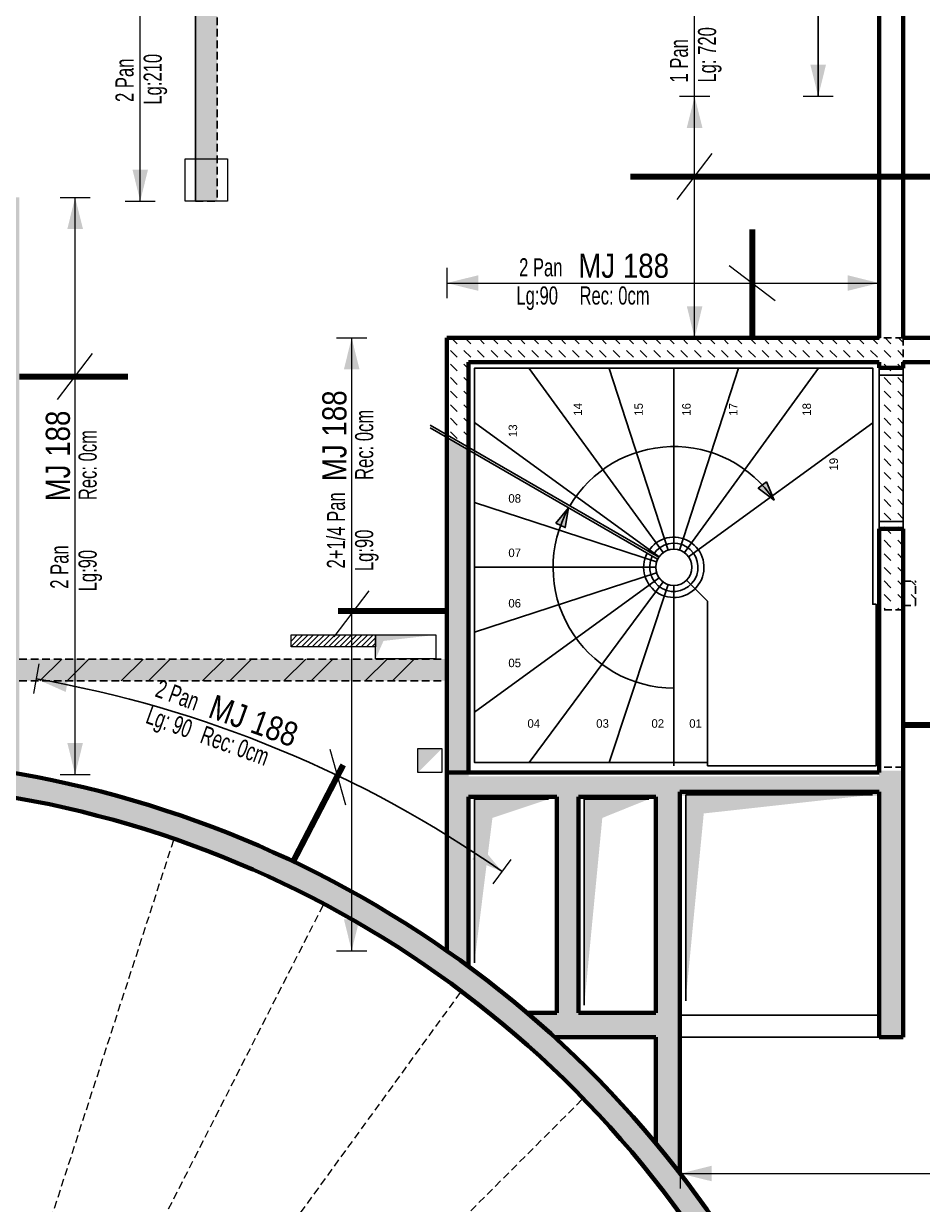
# Model space of a CAD drawing. Header units: millimetres. Extents: x 18070 to 23320, y -49066 to -44866.
# Drawn here: x 19576 to 20320, y -46468 to -45490 of the extents above; entities that cross this region are included whole.
import ezdxf

# ---------------------------------------------------------------- set-up
doc = ezdxf.new("R2010")
doc.units = ezdxf.units.MM
for name, pattern in [('CACHE', [9.524999999999999, 6.35, -3.175]), ('CACHEX2', [19.049999999999997, 12.7, -6.35]), ('TIRETPTX2', [50.8, 25.4, -12.7, 0, -12.7])]:
    doc.linetypes.add(name, pattern=pattern)
for name, color, linetype in [('01_ARMA_INF', 50, 'Continuous'), ('01_linteaux', 2, 'Continuous'), ('01_murs_sup', 2, 'CACHEX2'), ('01_poch_murs', 253, 'Continuous'), ('01_texte', 230, 'Continuous')]:
    doc.layers.add(name, color=color, linetype=linetype)
for name, color, linetype, lineweight in [('01_murs_coup', 5, 'Continuous', 60), ('01_résv', 32, 'Continuous', 9), ('B Général', 7, 'Continuous', 5)]:
    doc.layers.add(name, color=color, linetype=linetype, lineweight=lineweight)
doc.styles.add('Eurostile', font='')
doc.styles.add('PATIO', font='ARIALN.TTF')
doc.styles.get('Eurostile').set_extended_font_data('Eurostile')
pattern_1 = [(135, (18924.73491494243, -36482.91934274104), (-11.22532015133644, 8.881784197001252e-16), [7.9375, -7.9375])]

msp = doc.modelspace()

# ---------------------------------------------------------------- hatches: boundary and pattern name
at = {"layer": '01_linteaux', "ltscale": 0.5}
h = msp.add_hatch(dxfattribs=at)
h.set_pattern_fill('DASH', color=256, scale=2.5, angle=135)
h.set_pattern_definition(pattern_1)
h.paths.add_polyline_path([(20485.5342813423, -45155.18701658654), (20093.45539899807, -45155.18701658654), (20028.39875251011, -45155.18701658654), (19909.01465041907, -45155.18643605751), (19909.01465041907, -45171.18643605751), (20028.39875251011, -45171.18701658654), (20093.45539899807, -45171.18701658654), (20469.5342813423, -45171.18701658654), (20469.5342813423, -45214.78487494629), (20485.5342813423, -45214.78487494629)])
edge = h.paths.add_edge_path()
edge.add_line((19909.01465041907, -45171.19132989904), (19909.01465041907, -45155.18154221596))
edge.add_arc((19952.25211108842, -46399.15639228192), 1244.726036363729, 91.99065690945935, 105.4374049301707)
edge.add_line((19620.92413838426, -45199.33778928166), (19625.80318137161, -45214.58948040025))
edge.add_arc((19952.25211108841, -46399.15639228194), 1228.726036363746, 100.96876842156871, 105.4074106085811, ccw=False)
edge.add_line((19718.45763075048, -45192.87789483549), (19718.45763075048, -45636.84893936849))
edge.add_line((19718.45763075048, -45636.84893936849), (19736.45763075048, -45636.84893936849))
edge.add_line((19736.45763075048, -45636.84893936849), (19736.45763075048, -45189.52817886517))
edge.add_arc((19952.25211108843, -46399.15639228193), 1228.726036363744, 92.01658912154511, 100.11500619332628, ccw=False)
edge = h.paths.add_edge_path()
edge.add_line((19531.18038225383, -45244.83136369839), (19525.67625191324, -45229.80788051534))
edge.add_arc((19952.25211108848, -46399.15639228192), 1244.726036363746, 110.0418623549682, 114.5318347731398)
edge.add_line((19435.44338836335, -45266.79088162865), (19435.44338836335, -45284.40242097103))
edge.add_arc((19952.25211108843, -46399.15639228193), 1228.726036363745, 110.0408287200942, 114.8728105389151, ccw=False)
edge = h.paths.add_edge_path()
edge.add_line((19435.44338836335, -45284.40242097103), (19435.44338836335, -45266.79088162865))
edge.add_arc((19952.25211108843, -46399.15639228193), 1244.726036363738, 114.5318347731374, 132.2435410596627)
edge.add_line((19115.44351090012, -45477.69327731059), (19115.44351090012, -45651.84778751363))
edge.add_line((19115.44351090012, -45651.84778751363), (19435.44338836335, -45651.84778751363))
edge.add_line((19435.44338836335, -45651.84778751363), (19435.44338836335, -45633.84778751363))
edge.add_line((19435.44338836335, -45633.84778751363), (19131.44351090012, -45633.84778751363))
edge.add_line((19131.44351090012, -45633.84778751363), (19131.44351090012, -45484.80366259001))
edge.add_arc((19952.25211108843, -46399.15639228193), 1228.726036363742, 114.87281053891479, 131.9141195546824, ccw=False)
edge = h.paths.add_edge_path()
edge.add_line((19572.49192625213, -45633.84778751363), (19435.44338836335, -45633.84778751363))
edge.add_line((19435.44338836335, -45633.84778751363), (19435.44338836335, -45651.84778751363))
edge.add_line((19435.44338836335, -45651.84778751363), (19554.49192641156, -45651.84778751363))
edge.add_line((19554.49192641156, -45651.84778751363), (19554.49192641156, -46108.2813889004))
edge.add_arc((19418.95982683923, -46983.34305218502), 885.4952651284777, 80.01527817756141, 81.19581832157007, ccw=False)
edge.add_line((19572.49192641156, -46111.25947880122), (19572.49192641156, -46034.12502907624))
edge.add_line((19572.49192641156, -46034.12502907624), (19926.45763071052, -46034.12502907624))
edge.add_line((19926.45763071052, -46034.12502907624), (19926.45763071052, -46257.70688740903))
edge.add_arc((19418.95982683929, -46983.34305218502), 885.4952651284707, 55.03170159053012, 88.93337311105837)
edge.add_line((19435.44338836335, -46098.00122172381), (19435.44338836335, -46118.00476795205))
edge.add_arc((19418.9598268393, -46983.34305218502), 865.4952651284641, -2.2737367544323206e-13, 88.90872238282162, ccw=False)
edge.add_line((20284.45509196776, -46983.34305218502), (20284.45509196776, -46984.53463585521))
edge.add_line((20284.45509196776, -46984.53463585522), (20304.45429022871, -46984.53463585522))
edge.add_arc((19418.95982683931, -46983.34305218502), 885.495265128459, 359.9228988132044, 397.7134231330929)
edge.add_line((20119.4576372413, -46441.67462760507), (20119.45764074513, -46129.17377057226))
edge.add_line((20119.45764074513, -46129.17377057226), (20284.45763425432, -46129.17377057226))
edge.add_line((20284.45763425432, -46129.17377057226), (20284.45763075049, -46329.17377046958))
edge.add_line((20284.45763075049, -46329.17377046958), (20304.45763075049, -46329.17377046958))
edge.add_line((20304.45763075049, -46329.17377046958), (20304.45763075049, -46108.57192010213))
edge.add_line((20304.45763075049, -46108.57192010213), (20284.45763075049, -46108.57192010213))
edge.add_line((20284.45763075049, -46108.57192010213), (20284.45763075049, -46113.17377057226))
edge.add_line((20284.45763075049, -46113.17377057225), (19944.45763071052, -46113.17377057225))
edge.add_line((19944.45763071052, -46113.17377057225), (19944.45763071053, -45843.17893171888))
edge.add_line((19944.45763071053, -45843.17893171888), (19926.45763071053, -45832.78662687347))
edge.add_line((19926.45763071053, -45832.78662687347), (19926.45763071053, -46016.12502892467))
edge.add_line((19926.45763071053, -46016.12502892467), (19572.49192625213, -46016.12502892467))
edge.add_line((19572.49192625213, -46016.12502892467), (19572.49192625213, -45633.84778751362))
edge = h.paths.add_edge_path(flags=16)
edge.add_line((19944.45763420096, -46130.17377057226), (20017.20763391185, -46130.17377057226))
edge.add_line((20017.20763391185, -46130.17377057226), (20017.20763042141, -46309.17375906421))
edge.add_line((20017.20763042141, -46309.17375906422), (19993.06576547599, -46309.17375906422))
edge.add_arc((19418.9598268393, -46983.34305218508), 885.4952651285021, 49.58310368497842, 53.59773383139115)
edge.add_line((19944.45763071052, -46270.63418968124), (19944.45763420096, -46130.17377057227))
h.paths.add_polyline_path([(19949.99291063444, -46138.17377053527), (20002.95763423821, -46138.17377053527), (19961.68767734763, -46154.78484947961), (19949.99290771417, -46265.97660699657)], flags=0)
h.paths.add_polyline_path([(20035.20763038148, -46130.17377057226), (20099.45763720137, -46130.17377057226), (20099.4576372413, -46309.17375906422), (20035.20763074089, -46309.17375906422), (20035.20763042141, -46309.17375906422)], flags=16)
h.paths.add_polyline_path([(20040.20763050128, -46138.17377053527), (20093.17235410505, -46138.17377053527), (20051.90239721446, -46154.78484947961), (20040.20762769096, -46297.94005136532)], flags=0)
edge = h.paths.add_edge_path(flags=16)
edge.add_line((20015.75493447906, -46329.17375906422), (20099.4576372413, -46329.17375906422))
edge.add_line((20099.4576372413, -46329.17375906422), (20099.4576372413, -46416.75272875635))
edge.add_arc((19418.95982683933, -46983.34305218498), 885.4952651284129, 39.78115545620441, 47.62597131947567)
at = {"layer": '01_linteaux', "linetype": 'Continuous', "ltscale": 0.5}
for points in [[(20191.13305229869, -45869.41368457601), (20197.55472205422, -45884.54219046212), (20184.42913996816, -45874.65135492121)], [(20016.79520022282, -45903.63225002789), (20027.35942060709, -45891.04230243199), (20024.50551118109, -45907.22762707449)]]:
    msp.add_hatch(color=256, dxfattribs=at).paths.add_polyline_path(points)
at = {"layer": '01_murs_sup', "ltscale": 0.5}
h = msp.add_hatch(dxfattribs=at)
h.set_pattern_fill('DASH', color=256, scale=2.5, angle=135)
h.set_pattern_definition(pattern_1)
h.paths.add_polyline_path([(20304.45763075049, -45750.17377696544), (19926.45763071053, -45750.17377696544), (19926.45763071053, -45830.47722579671), (19944.45763071053, -45840.86953064213), (19944.45763071053, -45770.17377696527), (20284.45763075049, -45770.17377696527), (20284.45763075049, -45975.37192003469), (20304.45763075049, -45975.37192003469), (20304.45763075049, -45971.67416964), (20314.53428134231, -45971.67416964), (20314.53428134231, -45951.67416964), (20304.45763075049, -45951.67416964)])
at = {"layer": '01_poch_murs', "ltscale": 0.5}
h = msp.add_hatch(dxfattribs=at)
h.set_pattern_fill('ANSI32', color=256, scale=5)
h.set_pattern_definition([(45, (1435.878670293263, -25191.07504808572), (-33.67596045400933, 33.67596045400933), []), (45, (1458.329320293262, -25191.07504808572), (-33.67596045400933, 33.67596045400933), [])])
h.paths.add_polyline_path([(19926.45763060257, -46016.12502892467), (19746.39257999668, -46016.12502892467), (19746.39257999668, -46034.12502907624), (19926.45763060257, -46034.12502907624)])
h.paths.add_polyline_path([(19746.39257999668, -46016.12502892467), (19572.49192641156, -46016.12502892467), (19572.49192641156, -46034.12502907624), (19746.39257999668, -46034.12502907624)])
at = {"layer": '01_résv', "ltscale": 0.5}
h = msp.add_hatch(dxfattribs=at)
h.set_pattern_fill('ANSI31', color=256)
h.set_pattern_definition([(45, (1435.778670293264, -25191.07504808572), (-2.245064030267288, 2.245064030267288), [])])
h.paths.add_polyline_path([(19867.49098416705, -45996.13197371217), (19797.49729583293, -45996.08817961932), (19797.49101157087, -46006.13196979734), (19867.48950554688, -46006.13196979734), (19867.49098416705, -46004.79459335533)])

# ---------------------------------------------------------------- linework, layer by layer
at = {"layer": '01_ARMA_INF', "linetype": 'CACHE', "lineweight": 0, "ltscale": 4, "const_width": 5, "flags": 128}
for points in [[(20078.41360975812, -45616.63000907361), (20798.41360975812, -45616.63000907362)], [(20179.41182841287, -45660.17377674399), (20179.41182841287, -45750.17377674399)], [(19572.49192641156, -45782.22790783513), (19662.49192641156, -45782.22790783513)], [(19836.45763071053, -45976.23330251058), (19926.45763071053, -45976.23330251058)], [(20304.45763075049, -46070.74443854274), (20394.45763075049, -46070.74443854274)], [(19840.69670614001, -46103.77656780464), (19799.30331985341, -46183.69269616262)]]:
    msp.add_lwpolyline(points, dxfattribs=at)
at = {"layer": '01_linteaux', "ltscale": 0.5}
for p, q in [((19718.45763075048, -45192.87789483549), (19718.45763075048, -45636.84893936849)), ((20284.45763429489, -45775.067310506), (20284.45763429489, -45908.17431057343)), ((20304.45763075049, -45775.42171050601), (20304.41214210604, -45908.17431057343)), ((20304.45763429489, -45781.067310506), (20284.45763429489, -45781.067310506)), ((20304.45763075048, -45902.17431057343), (20284.45763075048, -45902.17431057343)), ((20119.45763716143, -46311.17377057226), (20284.45763429489, -46311.17377057226)), ((20119.45763716143, -46329.17377057226), (20284.45763429489, -46329.17377057226))]:
    msp.add_line(p, q, dxfattribs=at)
at = {"layer": '01_linteaux', "linetype": 'Continuous', "ltscale": 0.5}
for p, q in [((20105.64085196609, -45928.03852204965), (19994.75824813982, -45775.42171084956)), ((20109.82237583515, -45925.90792922075), (20060.92643947227, -45775.42171084956)), ((20114.45763075049, -45925.17377696527), (20114.45763075049, -45775.42171084956)), ((20119.09288472737, -45925.90792891583), (20168.06936977148, -45775.17377343742)), ((20123.2744087363, -45928.03852146945), (20234.33713701387, -45775.17376907675)), ((19912.59998113613, -45822.4765080846), (20101.96724969347, -45931.80775156192)), ((19912.59998113613, -45824.78590916135), (20100.96724969347, -45933.53980236949)), ((20102.32237583485, -45931.35699818091), (19949.45763075049, -45820.29425984428)), ((20126.59288508593, -45931.35699738233), (20279.20968898952, -45820.4743835133)), ((20100.19178300597, -45935.53852204994), (19949.45763075049, -45886.56202708468)), ((20099.45763075049, -45940.17377696527), (19949.45763075049, -45940.17377696527)), ((20100.19178300597, -45944.80903188061), (19949.45763075049, -45993.78552684587)), ((20102.32237583487, -45948.99055574967), (19949.45763075049, -46060.05329408702)), ((20105.64085196613, -45952.30903188091), (19994.75824814057, -46101.92584308097)), ((20109.82237583486, -45954.4396247097), (20060.92643947425, -46101.92584308097)), ((20114.45763075049, -45955.17377696527), (20114.45763075049, -46104.67377696527)), ((20125.06188775739, -45950.78037868306), (20142.45528603959, -45968.17377696527)), ((20142.45763074412, -45968.17377695897), (20142.45763074412, -46101.92584308097))]:
    msp.add_line(p, q, dxfattribs=at)
at = {"layer": '01_linteaux', "linetype": 'Continuous', "ltscale": 0.5, "flags": 128}
for points in [[(20142.45763074412, -46104.67377696527), (20142.45763074412, -46101.92584308097), (19949.45763075049, -46101.92584308097), (19949.45763075049, -45775.17377696527), (20279.20969686619, -45775.17377696527), (20279.20969686619, -45970.82666952726), (20281.95763075049, -45970.82666952726), (20281.95763075049, -46104.67377696527)], [(20191.13305229869, -45869.41368457601), (20197.55472205422, -45884.54219046212), (20184.42913996816, -45874.65135492121)], [(20016.79520022282, -45903.63225002789), (20027.35942060709, -45891.04230243199), (20024.50551118109, -45907.22762707449)]]:
    msp.add_lwpolyline(points, close=True, dxfattribs=at)
msp.add_lwpolyline([(20092.32432309748, -45928.5498063727, 49.9799919936214), (20093.32432309744, -45926.81775556511), (20097.65878685821, -45929.32025938419, -39.97498435545881), (20096.65878685826, -45931.05231019178)], format="xyb", close=True, dxfattribs=at)
at = {"layer": '01_linteaux', "linetype": 'Continuous', "ltscale": 0.5}
msp.add_circle((20114.45763075049, -45940.17377696527), 15, dxfattribs=at)
at = {"layer": '01_linteaux', "linetype": 'TIRETPTX2', "ltscale": 0.5}
for centre, radius, start, end in [((19952.25211108842, -46399.15639228193), 1213.726036363743, 91.99092271833618, 160.6105502052512), ((19952.25211108842, -46399.15639228192), 1182.726036363732, 92.03456489649943, 134.5172216684885)]:
    msp.add_arc(centre, radius, start, end, dxfattribs=at)
at = {"layer": '01_linteaux', "linetype": 'Continuous', "ltscale": 0.5}
for radius, start, end in [(99.99999999999719, 33.80139620204318, 149.4270326552283), (99.99999999999703, 150.5729673451084, 270)]:
    msp.add_arc((20114.45763075049, -45940.17377696527), radius, start, end, dxfattribs=at)
at = {"layer": '01_murs_coup', "linetype": 'Continuous', "lineweight": 5, "ltscale": 0.5}
for p, q in [((20304.45763075048, -45750.17377674399), (20304.45763075048, -45319.20902672314)), ((20304.45763075048, -45750.17377674399), (20304.45763075048, -45319.20902672314)), ((20284.45763075048, -45750.17377674399), (20284.45763075048, -45339.20902672314)), ((20284.45763075048, -45750.17377674399), (20284.45763075048, -45339.20902672314)), ((19926.45763060257, -46257.70688733352), (19926.45763060257, -45750.17377674399)), ((19926.45763060257, -46257.70688733352), (19926.45763060257, -45750.17377674399)), ((19926.45763060257, -45750.17377674399), (20284.45763075048, -45750.17377674399)), ((19926.45763060257, -45750.17377674399), (20284.45763075048, -45750.17377674399)), ((20304.45763075048, -45750.17377674399), (20347.47474810217, -45750.17377674399)), ((20304.45763075048, -45750.17377674399), (20347.47474810217, -45750.17377674399)), ((19944.45763060257, -46110.17377057226), (19944.45763060257, -45770.17377674399)), ((19944.45763060257, -46110.17377057226), (19944.45763060257, -45770.17377674399)), ((19944.45763060257, -45770.17377674399), (20284.45763075048, -45770.17377674399)), ((19944.45763060257, -45770.17377674399), (20284.45763075048, -45770.17377674399)), ((20284.45763075048, -45775.421710506), (20284.45763075048, -45770.17377674399)), ((20284.45763075048, -45775.421710506), (20284.45763075048, -45770.17377674399)), ((20304.45763075048, -45775.421710506), (20304.45763075048, -45770.17377674399)), ((20304.45763075048, -45775.421710506), (20304.45763075048, -45770.17377674399)), ((20304.45763075048, -45770.17377674399), (20347.47474810217, -45770.17377674399)), ((20304.45763075048, -45770.17377674399), (20347.47474810217, -45770.17377674399)), ((20304.45763075048, -45775.421710506), (20284.45763075048, -45775.421710506)), ((20284.45763075048, -46110.17377057225), (20284.45763075048, -45908.17431057343)), ((20304.45763075048, -45908.17431057343), (20284.45763075048, -45908.17431057343)), ((20284.45763075048, -46110.17377057225), (20284.45763075048, -45908.17431057343)), ((20304.45763075048, -46329.17377027248), (20304.45763075048, -45908.17431057343)), ((20304.45763075048, -46329.17377027248), (20304.45763075048, -45908.17431057343)), ((19944.45763060257, -46110.17377057226), (20284.45763429489, -46110.17377057226)), ((19944.45763060257, -46110.17377057226), (20284.45763429489, -46110.17377057226)), ((19944.45763060257, -46130.17377057226), (20017.45763042141, -46130.17377057226)), ((19944.45763060257, -46270.63418960164), (19944.45763060257, -46130.17377057226)), ((20017.45763042141, -46130.17377057226), (20017.45763042141, -46309.17375906422)), ((20035.45763042141, -46130.17377057226), (20035.45763042141, -46309.17375906422)), ((20035.45763042141, -46130.17377057226), (20035.45763042141, -46309.17375906422)), ((20035.45763042141, -46130.17377057226), (20099.45763716143, -46130.17377057226)), ((20035.45763042141, -46130.17377057226), (20099.45763716143, -46130.17377057226)), ((20099.45763716143, -46130.17377057226), (20099.45763716143, -46309.17375906422)), ((20099.45763716143, -46130.17377057226), (20099.45763716143, -46309.17375906422)), ((20119.45763716143, -46126.17377057226), (20284.45763429489, -46126.17377057226)), ((20119.45763716143, -46130.17377057226), (20119.45763716143, -46441.67462750178)), ((20119.45763716143, -46130.17377057226), (20119.45763716143, -46441.67462750178)), ((20284.45763075048, -46329.17377027248), (20284.45763075048, -46126.17377057226)), ((20284.45763075048, -46329.17377027248), (20284.45763075048, -46126.17377057226)), ((19993.06576547599, -46309.17375906422), (20017.45763042141, -46309.17375906422)), ((19993.06576547599, -46309.17375906422), (20017.45763042141, -46309.17375906422)), ((20035.45763058115, -46309.17375906422), (20099.45763716143, -46309.17375906422)), ((20035.45763074089, -46309.17375906422), (20099.45763716143, -46309.17375906422)), ((20016.00493447906, -46329.17375906422), (20099.45763716143, -46329.17375906422)), ((20016.00493447906, -46329.17375906422), (20099.45763716143, -46329.17375906422)), ((20099.45763716143, -46329.17375906422), (20099.45763716143, -46416.75272866043)), ((20099.45763716143, -46329.17375906422), (20099.45763716143, -46416.75272866043)), ((20304.45763075048, -46329.17377027248), (20284.45763075048, -46329.17377027248))]:
    msp.add_line(p, q, dxfattribs=at)
at = {"layer": '01_murs_coup', "ltscale": 0.5}
for p, q in [((20304.4576342949, -45750.17377674399), (20304.4576342949, -45319.20902672314)), ((20284.45763429489, -45339.20902672314), (20284.45763429489, -45750.17377674399)), ((20284.45763429489, -45750.17377674399), (19926.45763414699, -45750.17377674399)), ((19926.45763414699, -45750.17377674399), (19926.45763414567, -46257.70688733261)), ((20347.47475164659, -45750.17377674399), (20304.4576342949, -45750.17377674399)), ((20284.45763429489, -45770.17377674399), (19944.45763414699, -45770.17377674399)), ((19944.45763414699, -45770.17377674399), (19944.45763414699, -46110.17377057226)), ((20284.45763429489, -45775.067310506), (20284.45763429489, -45770.17377674399)), ((20304.50437342533, -45775.17337652318), (20304.45763429489, -45770.17377674399)), ((20347.47475164659, -45770.17377674399), (20304.4576342949, -45770.17377674399)), ((20304.45763429489, -45775.067310506), (20284.45763429489, -45775.067310506)), ((20284.45763429489, -46110.17377057226), (20284.45763429489, -45908.17431057343)), ((20284.45763429489, -45908.17431057343), (20304.41214210604, -45908.17431057343)), ((20304.41214210604, -45908.17431057343), (20304.45763429489, -46329.17377027249)), ((19926.45763414604, -46110.17377057226), (20284.45763429489, -46110.17377057226)), ((19944.45763414699, -46270.63418960164), (19944.45763414699, -46130.17377057226)), ((19944.45763414699, -46130.17377057226), (20017.45763396583, -46130.17377057226)), ((20017.45763396583, -46130.17377057226), (20017.45763396583, -46309.17375906422)), ((20099.45764070586, -46130.17377057226), (20035.45763396583, -46130.17377057226)), ((20035.45763396583, -46130.17377057226), (20035.45763396583, -46309.17375906422)), ((20099.45764070586, -46309.17375906422), (20099.45764070586, -46130.17377057226)), ((20119.45764070455, -46126.17377057226), (20284.45763429489, -46126.17377057226)), ((20119.45764070455, -46441.67462750011), (20119.45764070455, -46126.17377057226)), ((20284.45763429489, -46329.17377027249), (20284.45763429489, -46126.17377057226)), ((19993.06576902046, -46309.17375906427), (20017.45763396583, -46309.17375906427)), ((20035.4576342853, -46309.17375906422), (20099.45764070586, -46309.17375906422)), ((20099.45764070586, -46329.17375906422), (20016.00493802348, -46329.17375906422)), ((20099.45764070586, -46416.75272866043), (20099.45764070586, -46329.17375906422)), ((20304.45763429489, -46329.17377027249), (20284.45763429489, -46329.17377027249))]:
    msp.add_line(p, q, dxfattribs=at)
at = {"layer": '01_murs_coup', "linetype": 'Continuous', "lineweight": 5, "ltscale": 0.5, "flags": 128}
msp.add_lwpolyline([(19709.95763075048, -45601.84893936849), (19744.95763075048, -45601.84893936849), (19744.95763075048, -45636.84893936849), (19709.95763075048, -45636.84893936849)], close=True, dxfattribs=at)
at = {"layer": '01_murs_coup', "ltscale": 0.5}
for centre, radius, start, end in [((19952.24285755075, -46399.31424760137), 1244.8834748601, 91.99024448948951, 160.605398252525), ((19418.83923090503, -46983.34305218502), 885.4952651284653, 32.5301571263323, 90), ((19418.83923090503, -46983.34305218504), 865.4952651284699, 31.96305782135872, 90)]:
    msp.add_arc(centre, radius, start, end, dxfattribs=at)
at = {"layer": '01_murs_coup', "linetype": 'Continuous', "lineweight": 5, "ltscale": 0.5}
for centre, radius, start, end in [((19418.95982683929, -46983.34305218502), 885.495265128472, 55.03170159924833, 90), ((19418.9598268393, -46983.34305218502), 865.4952651284673, 31.96305782135872, 90), ((19418.95982683929, -46983.34305218502), 865.4952651284699, 31.96305782135872, 89.23381750502224), ((19418.95982683944, -46983.34305218485), 885.4952651282422, 49.5831036848794, 53.59773384014329), ((19419.99684917208, -46980.65094077509), 882.9768717476221, 39.68996479082563, 47.54596440204531), ((19418.95982683969, -46983.34305218475), 885.4952651279791, 32.5301571263323, 37.7134231412809)]:
    msp.add_arc(centre, radius, start, end, dxfattribs=at)
at = {"layer": '01_murs_sup', "ltscale": 0.5}
for p, q in [((19736.45763075048, -45189.52817886518), (19736.45763075048, -45636.84893936849)), ((19718.45763075048, -45636.84893936849), (19736.45763075048, -45636.84893936849)), ((19718.45763075048, -45636.84893936849), (19736.45763075048, -45636.84893936849)), ((19926.45763071053, -45750.17377696527), (20304.45763075049, -45750.17377696527)), ((19926.45763071053, -45750.17377696527), (20304.45763075049, -45750.17377696527)), ((19926.45763075048, -45750.17377696544), (20304.45763075049, -45750.17377696544)), ((19926.45763075048, -45750.17377696544), (20304.45763075049, -45750.17377696544)), ((19926.45763071053, -46016.12502907624), (19926.45763071053, -45750.17377696527)), ((19926.45763071053, -46016.12502892467), (19926.45763071053, -45750.17377696527)), ((20304.45763075049, -45750.17377696544), (20304.45763075049, -45775.42171050601)), ((19944.45763071052, -46110.17377057225), (19944.45763071053, -45770.17377696527)), ((19944.45763071053, -45770.17377696527), (20284.45763075049, -45770.17377696527)), ((20284.45763075049, -45775.421710506), (20284.45763075049, -45770.17377696527)), ((20284.45763075049, -45975.37192003469), (20284.45763075049, -45908.17431057343)), ((20304.45763075049, -45908.17431057343), (20304.45763075049, -45951.67416964)), ((20304.45763075058, -45951.67416964), (20314.53428134231, -45951.67416964)), ((20304.45763075058, -45951.67416964), (20314.53428134231, -45951.67416964)), ((20314.53428134231, -45971.67416964), (20314.53428134231, -45951.67416964)), ((20304.45763075049, -45975.37192003469), (20284.45763075049, -45975.37192003469)), ((20304.45763075049, -45975.37192003469), (20304.45763075049, -45971.67416964)), ((20304.45763075058, -45971.67416964), (20314.53428134231, -45971.67416964)), ((20304.45763075058, -45971.67416964), (20314.53428134231, -45971.67416964)), ((19572.49192625213, -46016.12502892467), (19926.45763071053, -46016.12502892467)), ((19572.49192641156, -46034.12502907624), (19926.45763071052, -46034.12502907624)), ((19572.49192641156, -46034.12502907624), (19926.45763071052, -46034.12502907624)), ((19926.45763071052, -46257.70688740903), (19926.45763071052, -46034.12502907624)), ((19944.45763071052, -46110.17377057225), (20284.4576342949, -46110.17377057225)), ((20284.45763075049, -46110.17377057226), (20284.45763075049, -46105.57192010213)), ((20304.45763075049, -46105.57192010213), (20284.45763075049, -46105.57192010213)), ((20284.45763075049, -46110.17377057226), (20284.45763075049, -46105.57192010213)), ((20304.45763075049, -46329.17377046958), (20304.45763075049, -46105.57192010213)), ((20304.45763075049, -46329.17377046958), (20304.45763075049, -46105.57192010213)), ((19944.45763071052, -46270.63418968124), (19944.45763071052, -46130.17377057225)), ((19944.45763071052, -46130.17377057225), (20017.45763042141, -46130.17377057225)), ((20017.45763042141, -46130.17377057225), (20017.45763042141, -46309.17375906422)), ((20035.45763042141, -46130.17377057225), (20035.45763042141, -46309.17375906422)), ((20035.45763042141, -46130.17377057225), (20099.4576372413, -46130.17377057225)), ((20099.4576372413, -46130.17377057225), (20099.4576372413, -46309.17375906422)), ((20099.4576372413, -46130.17377057225), (20099.4576372413, -46309.17375906422)), ((20119.4576372413, -46126.17377057226), (20284.4576342949, -46126.17377057226)), ((20119.4576372413, -46130.17377057225), (20119.4576372413, -46441.67462760507)), ((20119.4576372413, -46130.17377057225), (20119.4576372413, -46441.67462760507)), ((20284.45763075049, -46329.17377046958), (20284.45763075049, -46130.17377057225)), ((20284.45763075049, -46329.17377046958), (20284.45763075049, -46130.17377057225)), ((19993.06576547599, -46309.17375906422), (20017.45763042141, -46309.17375906422)), ((19993.06576547599, -46309.17375906422), (20017.45763042141, -46309.17375906422)), ((20035.45763058115, -46309.17375906422), (20099.4576372413, -46309.17375906422)), ((20035.45763074089, -46309.17375906422), (20099.4576372413, -46309.17375906422)), ((20016.00493447906, -46329.17375906422), (20099.4576372413, -46329.17375906422)), ((20016.00493447906, -46329.17375906422), (20099.4576372413, -46329.17375906422)), ((20099.4576372413, -46329.17375906422), (20099.4576372413, -46416.75272875634)), ((20099.4576372413, -46329.17375906422), (20099.4576372413, -46416.75272875634)), ((20304.45763075049, -46329.17377046958), (20284.45763075049, -46329.17377046958))]:
    msp.add_line(p, q, dxfattribs=at)
for centre, radius, start, end in [((19418.9598268393, -46983.34305218502), 885.4952651284706, 55.0317015905487, 90), ((19418.9598268393, -46983.34305218502), 865.4952651284675, 0, 90), ((19418.95982683927, -46983.34305218507), 885.4952651285205, 49.5831036848794, 53.59773383132715), ((19419.99684917124, -46980.65094077786), 882.9768717502484, 39.68996478314617, 47.5459644021188), ((19418.95982683929, -46983.34305218502), 885.4952651284699, 0, 37.71342313282814)]:
    msp.add_arc(centre, radius, start, end, dxfattribs=at)
at = {"layer": '01_poch_murs', "ltscale": 0.5}
for p, q in [((19949.27934831101, -46267.81168483123), (19949.28074511449, -46132.21356742422)), ((19949.28074511449, -46132.21356742422), (20010.75698146654, -46132.21482287666)), ((20040.28534860897, -46302.8233632561), (20040.28674541245, -46132.21356742422)), ((20040.28674541245, -46132.21356742422), (20093.64557149822, -46132.21482287666)), ((20124.27935486857, -46299.1373376796), (20124.28075167206, -46128.52754184771)), ((20124.28075167206, -46128.52754184771), (20279.01941152193, -46128.52879730015))]:
    msp.add_line(p, q, dxfattribs=at)
at = {"layer": '01_poch_murs', "linetype": 'CACHEX2', "lineweight": 5, "ltscale": 0.5}
for p, q in [((19700.1620928968, -46166.06137069078), (19533.31356975759, -46681.10184934597)), ((19823.99888308447, -46219.95156079772), (19579.60413647636, -46700.29704004254)), ((19937.63032290249, -46292.21451054312), (19622.3169757267, -46726.47410286489)), ((20038.42739470242, -46380.97221679914), (19660.41298182039, -46758.98862952416))]:
    msp.add_line(p, q, dxfattribs=at)
at = {"layer": '01_poch_murs', "ltscale": 0.5}
for points in [[(19949.27934831101, -46267.81168483123), (19949.28074511449, -46132.21356742422), (19964.24644141548, -46147.6988543444)], [(19949.28074511449, -46132.21356742422), (20010.75698146654, -46132.21482287666), (19964.24644141548, -46147.6988543444)], [(20040.28534860897, -46302.8233632561), (20040.28674541245, -46132.21356742422), (20055.25244171344, -46147.6988543444)], [(20040.28674541245, -46132.21356742422), (20093.64557149822, -46132.21482287666), (20055.25244171344, -46147.6988543444)], [(20124.27935486857, -46299.1373376796), (20124.28075167206, -46128.52754184771), (20139.24644797304, -46144.0128287679)], [(20124.28075167206, -46128.52754184771), (20279.01941152193, -46128.52879730015), (20139.24644797304, -46144.0128287679)]]:
    msp.add_solid(points, dxfattribs=at)
at = {"layer": '01_résv', "ltscale": 0.5}
for p, q in [((19797.49101157087, -45996.08817568734), (19867.49098416705, -45996.13197371217)), ((19797.49101157087, -46006.13196979734), (19797.49729583293, -45996.08817961932)), ((19867.47849784949, -46016.08816785768), (19867.5005616772, -45996.13196532277)), ((19867.49098416705, -45996.13197371229), (19917.49101157087, -45996.08817568734)), ((19867.49098416705, -45996.13197371217), (19867.49098416705, -46006.13196979734)), ((19917.49101157087, -45996.08817568734), (19917.49101157087, -46016.08817568734)), ((19867.49098416705, -46006.13196979734), (19797.49101157087, -46006.13196979734)), ((19917.49101157087, -46016.08817568734), (19867.47849784949, -46016.08816785768)), ((19902.49067409859, -46090.15702223503), (19922.49067409859, -46090.15702223503)), ((19902.49067409859, -46110.15702223503), (19902.49067409859, -46090.15702223503)), ((19922.49067409859, -46090.15702223503), (19922.49067409859, -46110.15702223503)), ((19922.49067409859, -46110.15702223503), (19902.49067409859, -46110.15702223503))]:
    msp.add_line(p, q, dxfattribs=at)
for points in [[(19867.47849784949, -46016.08816785768), (19867.5005616772, -45996.13196532278), (19874.04818993307, -46001.12275892831)], [(19867.5005616772, -45996.13196532277), (19917.49101157087, -45996.13196532277), (19874.04818993307, -46001.12275892831)], [(19902.49067409859, -46110.15702223503), (19902.49067409859, -46090.15702223503), (19922.49067409859, -46090.15702223503)]]:
    msp.add_solid(points, dxfattribs=at)
at = {"layer": '01_texte', "linetype": 'Continuous', "lineweight": 0}
for p, q in [((19672.62526888976, -45636.84893936849), (19672.62526888977, -45206.75492869943)), ((20131.69361117079, -45750.17540271927), (20131.69361117079, -45400.63040360741)), ((20119.21352680043, -45550.15269860849), (20144.17369554115, -45550.15269860849)), ((20221.52714623733, -45550.15269860849), (20246.48731497804, -45550.15269860849)), ((20117.18919466059, -45635.66581668858), (20146.19802768099, -45597.59420145864)), ((19606.23274808079, -45633.84778751363), (19631.19291682151, -45633.84778751363)), ((19618.71283238339, -46111.76507777), (19618.7128323834, -45633.84778751363)), ((19660.1451845194, -45636.84893936849), (19685.10535326011, -45636.84893936849)), ((19926.45763414698, -45692.29073020981), (19926.45763414698, -45717.25089895052)), ((20160.3760207979, -45690.26639806997), (20198.44763602784, -45719.27523109037)), ((20284.45763047679, -45692.29073027757), (20284.45763047679, -45717.25089901828)), ((19926.45763414698, -45704.77081458017), (20284.45763047679, -45704.77081458017)), ((19835.24270771701, -45750.17377674399), (19860.20287645772, -45750.17377674399)), ((19847.7227920196, -46257.70688733181), (19847.72279201961, -45750.17377674399)), ((20119.21352680043, -45750.17540271927), (20144.17369554115, -45750.17540271927)), ((19604.20841587319, -45801.2637154501), (19633.21724889359, -45763.19210022016)), ((19833.21837550941, -45997.67734921905), (19862.22720852981, -45959.6057339891)), ((19588.55021800481, -46020.18427031652), (19584.17532606983, -46044.75804381842)), ((19829.67164871604, -46090.79174064641), (19842.56213174736, -46136.88724722397)), ((19606.23274801303, -46111.76507777), (19631.19291675374, -46111.76507777)), ((19964.94207094558, -46202.2242251913), (19979.67289435522, -46182.07446426868)), ((19835.24270764925, -46257.70688733181), (19860.20287638996, -46257.70688733181)), ((20119.84395406903, -46429.69450535371), (20119.84395406903, -46454.65467409442)), ((20119.84395406903, -46442.17458972407), (21489.41364327734, -46442.17458972408))]:
    msp.add_line(p, q, dxfattribs=at)
at = {"layer": '01_texte', "ltscale": 200}
msp.add_line((20234.00723060768, -45388.58312839487), (20234.00723060768, -45550.15269860849), dxfattribs=at)
for centre, radius, start, end in [((19952.15377132706, -46399.21491372513), 1144.784470923375, 95.49899567595205, 131.8220700957462), ((19418.95981950398, -46983.34308219743), 965.4952959581375, 55.03170213524987, 80.01527804683002)]:
    msp.add_arc(centre, radius, start, end, dxfattribs=at)
at = {"layer": '01_texte', "linetype": 'Continuous', "lineweight": 0}
for points in [[(20234.00723060768, -45550.15269860849), (20227.54726486051, -45524.05743644867), (20234.00723060768, -45524.05743644867)], [(20234.00723060768, -45550.15269860849), (20240.46719635485, -45524.05743644867), (20234.00723060768, -45524.05743644867)], [(20131.69361117079, -45550.15269860849), (20125.23364542362, -45576.24796076832), (20131.69361117079, -45576.24796076832)], [(20131.69361117079, -45550.15269860849), (20138.15357691796, -45576.24796076832), (20131.69361117079, -45576.24796076832)], [(19672.62526888976, -45636.84893936849), (19666.16530314259, -45610.75367720866), (19672.62526888976, -45610.75367720866)], [(19672.62526888976, -45636.84893936849), (19679.08523463693, -45610.75367720866), (19672.62526888976, -45610.75367720866)], [(19618.71283245115, -45633.84778751363), (19612.25286670398, -45659.94304967346), (19618.71283245115, -45659.94304967346)], [(19618.71283245115, -45633.84778751363), (19625.17279819832, -45659.94304967346), (19618.71283245115, -45659.94304967346)], [(19926.45763414698, -45704.77081458017), (19952.55289630681, -45698.310848833), (19952.55289630681, -45704.77081458017)], [(20284.45763047679, -45704.77081464793), (20258.36236831696, -45698.31084890076), (20258.36236831696, -45704.77081464793)], [(19926.45763414698, -45704.77081458017), (19952.55289630681, -45711.23078032734), (19952.55289630681, -45704.77081458017)], [(20284.45763047679, -45704.77081464793), (20258.36236831696, -45711.2307803951), (20258.36236831696, -45704.77081464793)], [(20131.69361117079, -45750.17540271927), (20125.23364542362, -45724.08014055945), (20131.69361117079, -45724.08014055945)], [(20131.69361117079, -45750.17540271927), (20138.15357691796, -45724.08014055945), (20131.69361117079, -45724.08014055945)], [(19847.72279208736, -45750.17377674399), (19841.26282634019, -45776.26903890382), (19847.72279208736, -45776.26903890382)], [(19847.72279208736, -45750.17377674399), (19854.18275783453, -45776.26903890382), (19847.72279208736, -45776.26903890382)], [(19586.36277203733, -46032.47115706747), (19613.18633724598, -46030.68504001033), (19612.05406717437, -46037.04500242685)], [(19586.36277203733, -46032.47115706747), (19610.92179710275, -46043.40496484337), (19612.05406717437, -46037.04500242685)], [(19618.71283238339, -46111.76507777), (19612.25286663622, -46085.66981561018), (19618.71283238339, -46085.66981561018)], [(19618.71283238339, -46111.76507777), (19625.17279813056, -46085.66981561018), (19618.71283238339, -46085.66981561018)], [(19972.30748265041, -46192.14934472999), (19947.42888848551, -46181.96359895352), (19951.24138733687, -46176.74861957072)], [(19972.30748265041, -46192.14934472999), (19955.05388618824, -46171.53364018793), (19951.24138733687, -46176.74861957072)], [(19847.7227920196, -46257.70688733181), (19841.26282627243, -46231.61162517198), (19847.7227920196, -46231.61162517198)], [(19847.7227920196, -46257.70688733181), (19854.18275776677, -46231.61162517198), (19847.7227920196, -46231.61162517198)], [(20119.84395406903, -46442.17458972407), (20145.93921622885, -46435.7146239769), (20145.93921622885, -46442.17458972407)], [(20119.84395406903, -46442.17458972407), (20145.93921622885, -46448.63455547124), (20145.93921622885, -46442.17458972407)]]:
    msp.add_solid(points, dxfattribs=at)
at = {"layer": 'B Général', "color": 7, "linetype": 'Continuous', "lineweight": 18, "ltscale": 0.5}
for p, q in [((19944.45763060257, -46130.17377057226), (20017.45763042141, -46130.17377057226)), ((19944.45763060257, -46270.63418960164), (19944.45763060257, -46130.17377057226))]:
    msp.add_line(p, q, dxfattribs=at)

# ---------------------------------------------------------------- texts
at = {"layer": '01_linteaux', "linetype": 'Continuous', "ltscale": 0.5, "char_height": 7.048665364583333, "attachment_point": 2, "line_spacing_factor": 0.8954527788573651, "style": 'Eurostile'}
for s, insert, rotation in [('14', (20031.41933997358, -45809.38648491437), 90.00000000191301), ('15', (20081.73252325031, -45809.38648491437), 90.00000000191301), ('16', (20121.36632860341, -45809.38390109276), 90.00000000191301), ('17', (20160.11788219047, -45809.38648500046), 89.99999622780946), ('18', (20221.01341193652, -45809.38906882207), 89.99999622780946), ('13', (19977.6495257847, -45827.0562885439), 90.00000000191301), ('19', (20243.30674576401, -45854.78487185412), 89.99999622780946), ('08', (19982.69250639748, -45879.61547863259), 1.912956679785022e-09), ('07', (19982.69250639748, -45924.6513179328), 1.912956679785022e-09), ('06', (19982.69250639748, -45966.38711728429), 1.912956679785022e-09), ('05', (19982.69250639748, -46015.83488026471), 1.912956679785022e-09), ('04', (19998.49740491946, -46065.97995352966), 1.912956679785022e-09), ('03', (20055.46302438064, -46065.97995352966), 1.912956679785022e-09), ('02', (20101.15763075036, -46065.97995352966), 1.912956679785022e-09), ('01', (20132.4929106343, -46065.97995352336), 1.912956679785022e-09)]:
    msp.add_mtext(s, dxfattribs=dict(at, insert=insert, rotation=rotation))
at = {"layer": '01_texte', "ltscale": 5, "style": 'PATIO', "width": 0.8}
for s, p in [('Lg: 720', (20149.49597709318, -45538.71730763208)), ('1 Pan', (20126.16117042663, -45538.71730763208)), ('Lg:210', (19690.4240872893, -45557.03732523134)), ('2 Pan', (19667.08925999785, -45554.83300686168)), ('Rec: 0cm', (19865.52158979425, -45867.79046833647)), ('Rec: 0cm', (19636.51163015803, -45884.57758560564)), ('2+1/4 Pan', (19842.1867831277, -45941.1251111564)), ('Lg:90', (19865.52161041914, -45943.32942952606)), ('2 Pan', (19613.17682349148, -45957.91222842556)), ('Lg:90', (19636.51165078293, -45960.11654679523))]:
    msp.add_text(s, height=15, rotation=90, dxfattribs=at).set_placement(p)
at = {"layer": '01_texte', "ltscale": 5, "style": 'PATIO'}
msp.add_text('MJ 188', height=20, dxfattribs=at).set_placement((20035.35616441379, -45700.4421755506))
at = {"layer": '01_texte', "ltscale": 5, "style": 'PATIO', "width": 0.8}
for s, p in [('2 Pan', (19986.34184916191, -45699.23480568826)), ('Lg:90', (19984.13753079224, -45722.56963297971)), ('Rec: 0cm', (20036.35461123781, -45722.56961235481))]:
    msp.add_text(s, height=15, dxfattribs=at).set_placement(p)
at = {"layer": '01_texte', "ltscale": 5, "style": 'PATIO'}
for p in [(19843.39415299004, -45868.78891516048), (19614.38419335382, -45885.57603242966)]:
    msp.add_text('MJ 188', height=20, rotation=90, dxfattribs=at).set_placement(p)
at = {"layer": '01_texte', "linetype": 'Continuous', "lineweight": 0, "style": 'PATIO', "width": 0.8}
for s, p in [('2 Pan', (19684.0889432161, -46046.845705261)), ('Lg: 90', (19676.17660538244, -46068.7981108734)), ('Rec: 0cm', (19721.23191374914, -46085.03746191727))]:
    msp.add_text(s, height=15, rotation=340.1792415344045, dxfattribs=at).set_placement(p)
at = {"layer": '01_texte', "linetype": 'Continuous', "lineweight": 0, "style": 'PATIO'}
msp.add_text('MJ 188', height=20, rotation=340.1792415344045, dxfattribs=at).set_placement((19727.79556126134, -46063.88234700573))

doc.saveas('drawing.dxf')
